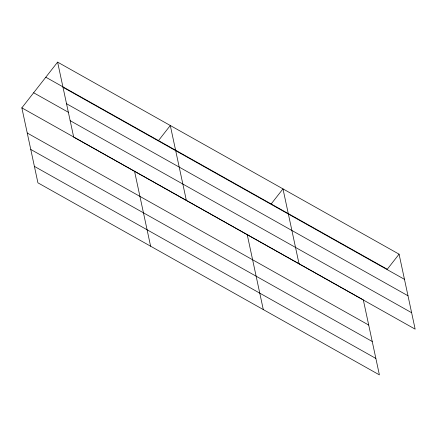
<?xml version="1.0" encoding="UTF-8"?>
<svg xmlns="http://www.w3.org/2000/svg" width="437" height="437" viewBox="0 0 437 437"><rect width="100%" height="100%" fill="white"/><g stroke="black" fill="none" stroke-linecap="round" stroke-linejoin="round"><path stroke-width="0.66" d="M21.85 107.852L363.316 299.891L379.392 374.875L37.926 182.83L21.85 107.852L57.608 62.125L399.074 254.17L415.15 329.148L73.684 137.109L57.608 62.125M158.494 140.588L170.293 125.501L186.37 200.479M271.175 203.964L282.979 188.877L299.05 263.855M399.074 254.17L387.275 269.258L45.809 77.212M63.004 87.291L404.471 279.336M66.528 103.733L407.994 295.773M33.649 92.764L68.642 112.44M70.16 120.667L411.627 312.712M27.247 133.017L368.713 325.062M30.77 149.454L372.237 341.499M34.403 166.393L375.864 358.438M247.216 234.598L263.293 309.582M134.536 171.228L150.607 246.206"/></g></svg>
